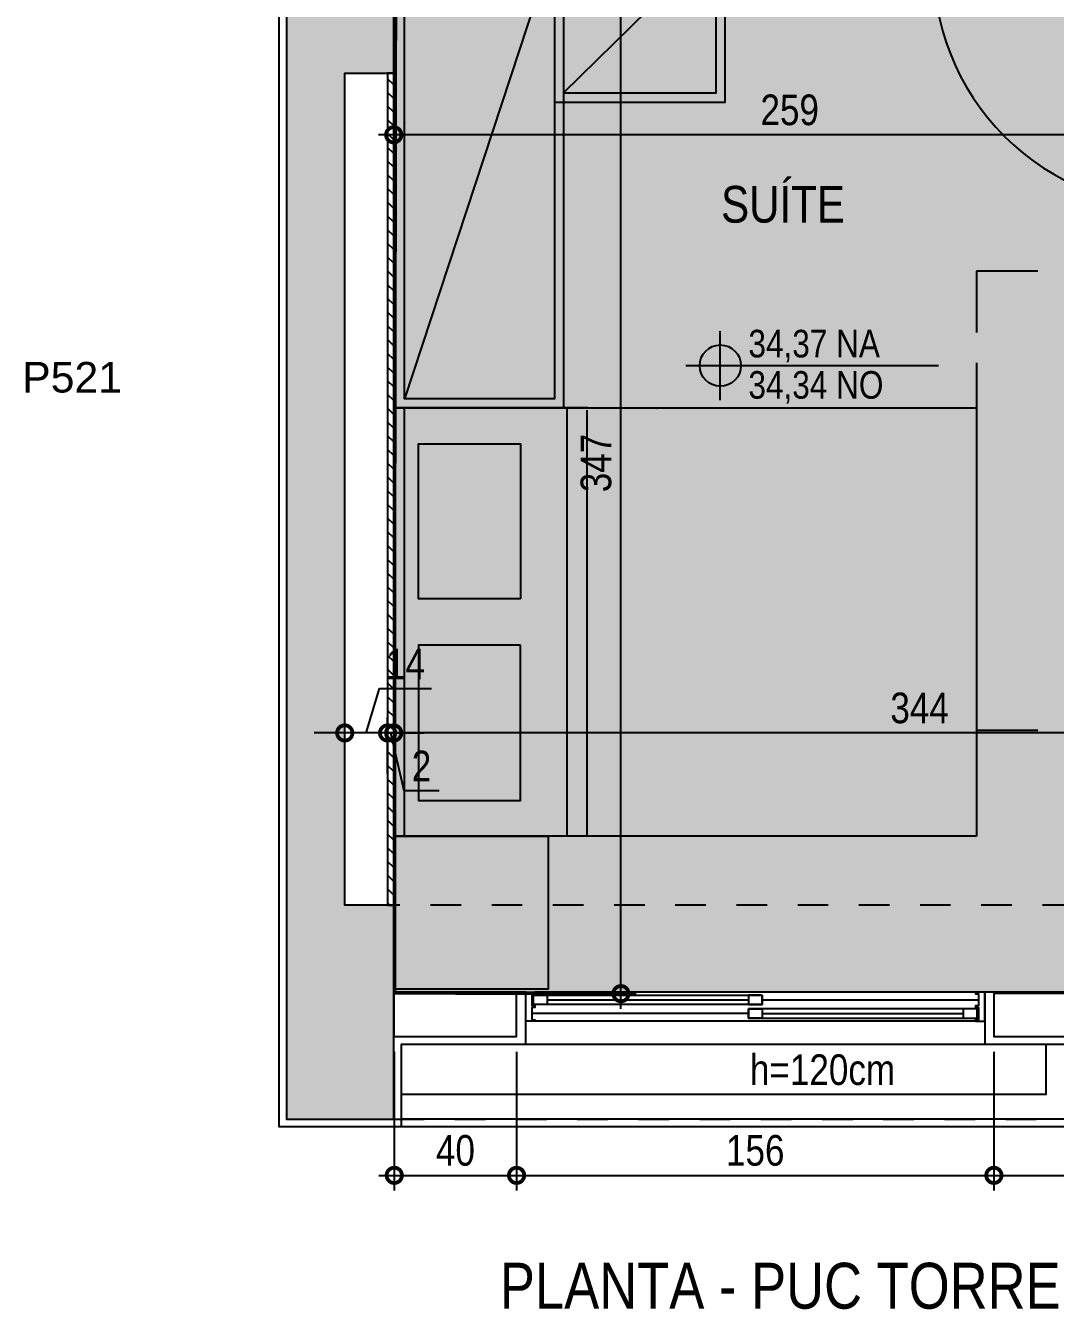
# Model space of a CAD drawing. Header units: metres. Extents: x -23 to 570, y -54 to 184.
# Drawn here: x -22.233 to -18.868, y -53.622 to -49.425 of the extents above; entities that cross this region are included whole.
import ezdxf
from ezdxf.enums import TextEntityAlignment as Align
from ezdxf.xclip import XClip

# ---------------------------------------------------------------- set-up
doc = ezdxf.new("R2010")
doc.units = ezdxf.units.M
doc.header["$XCLIPFRAME"] = 0
doc.header["$PDMODE"] = 35
doc.linetypes.add('DASHEDX2', pattern=[1.5, 1, -0.5])
doc.linetypes.add('PUC$0$DASHEDX2', pattern=[1.5, 1, -0.5])
for name, color, linetype in [('1', 232, 'DASHEDX2'), ('4', 2, 'Continuous'), ('9', 232, 'Continuous'), ('ARQ-DIM', 2, 'Continuous'), ('ARQ-SIM', 1, 'Continuous'), ('ARQ-TXT', 2, 'Continuous'), ('PUC$0$ARQ-ALV ACAB', 4, 'Continuous'), ('PUC$0$ARQ-ALV OSSO', 5, 'Continuous'), ('PUC$0$ARQ-AUX', 7, 'Continuous'), ('PUC$0$ARQ-AUX1 @ 1', 1, 'Continuous'), ('PUC$0$ARQ-AUX2', 2, 'Continuous'), ('PUC$0$ARQ-CAX @ 1', 1, 'Continuous'), ('PUC$0$ARQ-ENCH', 1, 'Continuous'), ('PUC$0$ARQ-MOB', 7, 'Continuous'), ('PUC$0$ARQ-PRJ', 7, 'PUC$0$DASHEDX2')]:
    doc.layers.add(name, color=color, linetype=linetype)
doc.layers.add('PUC$0$ARQ-FORRO', color=9, linetype='Continuous', lineweight=5)
doc.styles.add('Adesa', font='ARIALN.TTF')
doc.styles.get("Standard").update_dxf_attribs({"font": 'arial.ttf'})
doc.dimstyles.new('ADESA 1-0050', dxfattribs={"dimtxt": 0.1, "dimasz": 0.1, "dimexe": 0.05, "dimexo": 0.05, "dimgap": 0.03, "dimtad": 1, "dimdec": 1, "dimlfac": 100, "dimzin": 12, "dimtxsty": 'Adesa', "dimblk": 'DOTSMALL', "dimcen": 1, "dimdle": 0.05, "dimclrd": 1, "dimclre": 1, "dimclrt": 256, "dimazin": 3, "dimtm": 1e-09, "dimtfac": 1, "dimtdec": 1, "dimtmove": 1, "dimatfit": 0, "dimldrblk": 'DOTSMALL', "dimfxl": 0.8, "dimtvp": 2, "dimtolj": 1, "dimtzin": 0, "dimarcsym": 0})

# ---------------------------------------------------------------- blocks, each defined once
blk = doc.blocks.new('_DotSmall')
at = {"color": 0, "linetype": 'ByBlock', "const_width": 0.5}
blk.add_lwpolyline([(-0.0625, 0, 1), (0.0625, 0, 1)], format="xyb", close=True, dxfattribs=at)
blk = doc.blocks.new('*D539')
at = {"layer": 'ARQ-DIM', "color": 1, "lineweight": -2, "transparency": 16777216}
for p, q in [((-21.0301, -52.1557), (-21.0301, -51.6875)), ((-17.5925, -51.8662), (-17.5925, -51.6875)), ((-17.5425, -51.7375), (-21.0801, -51.7375))]:
    blk.add_line(p, q, dxfattribs=at)
at = {"layer": 'Defpoints', "color": 0, "transparency": 16777216}
for p in [(-21.0301, -51.7375), (-17.5925, -51.9162, 0), (-21.0301, -52.2057, 0)]:
    blk.add_point(p, dxfattribs=at)
at = {"layer": 'ARQ-DIM', "color": 1, "lineweight": -2, "transparency": 16777216, "xscale": 0.1, "yscale": 0.1, "zscale": 0.1, "rotation": 180}
blk.add_blockref('_DotSmall', (-21.0301, -51.7375), dxfattribs=at)
at = {"layer": 'ARQ-DIM', "color": 1, "lineweight": -2, "transparency": 16777216, "xscale": 0.1, "yscale": 0.1, "zscale": 0.1}
blk.add_blockref('_DotSmall', (-17.5925, -51.7375), dxfattribs=at)
at = {"layer": 'ARQ-DIM', "transparency": 16777216, "insert": (-19.3113, -51.6564), "char_height": 0.1, "attachment_point": 5, "style": 'Adesa'}
blk.add_mtext('\\A1;344', dxfattribs=at)
blk = doc.blocks.new('*D556')
at = {"layer": 'ARQ-DIM', "color": 1, "lineweight": -2, "transparency": 16777216}
for p, q in [((-20.2874, -52.6399), (-20.2874, -49.07)), ((-20.8282, -49.12), (-20.2374, -49.12)), ((-20.8282, -52.5899), (-20.2374, -52.5899))]:
    blk.add_line(p, q, dxfattribs=at)
at = {"layer": 'Defpoints', "color": 0, "transparency": 16777216}
for p in [(-20.8782, -49.12), (-20.2874, -49.12), (-20.8782, -52.5899, 0)]:
    blk.add_point(p, dxfattribs=at)
at = {"layer": 'ARQ-DIM', "color": 1, "lineweight": -2, "transparency": 16777216, "xscale": 0.1, "yscale": 0.1, "zscale": 0.1}
for p, rotation in [((-20.2874, -49.12), 90), ((-20.2874, -52.5899), 270)]:
    blk.add_blockref('_DotSmall', p, dxfattribs=dict(at, rotation=rotation))
at = {"layer": 'ARQ-DIM', "transparency": 16777216, "insert": (-20.3685, -50.8549), "char_height": 0.1, "attachment_point": 5, "rotation": 90, "style": 'Adesa'}
blk.add_mtext('\\A1;347', dxfattribs=at)
blk = doc.blocks.new('*D568')
at = {"layer": 'ARQ-DIM', "color": 1, "lineweight": -2, "transparency": 16777216}
for p, q in [((-21.0282, -52.7799), (-21.0282, -53.2339)), ((-20.6285, -52.7799), (-20.6285, -53.2339)), ((-21.0782, -53.1839), (-20.5785, -53.1839))]:
    blk.add_line(p, q, dxfattribs=at)
at = {"layer": 'Defpoints', "color": 0, "transparency": 16777216}
for p in [(-21.0282, -52.7299, 0), (-20.6285, -52.7299, 0), (-20.6285, -53.1839)]:
    blk.add_point(p, dxfattribs=at)
at = {"layer": 'ARQ-DIM', "color": 1, "lineweight": -2, "transparency": 16777216, "xscale": 0.1, "yscale": 0.1, "zscale": 0.1, "rotation": 180}
blk.add_blockref('_DotSmall', (-21.0282, -53.1839), dxfattribs=at)
at = {"layer": 'ARQ-DIM', "color": 1, "lineweight": -2, "transparency": 16777216, "xscale": 0.1, "yscale": 0.1, "zscale": 0.1}
blk.add_blockref('_DotSmall', (-20.6285, -53.1839), dxfattribs=at)
at = {"layer": 'ARQ-DIM', "transparency": 16777216, "insert": (-20.8283, -53.1028), "char_height": 0.1, "attachment_point": 5, "style": 'Adesa'}
blk.add_mtext('\\A1;40', dxfattribs=at)
blk = doc.blocks.new('*D569')
at = {"layer": 'ARQ-DIM', "color": 1, "lineweight": -2, "transparency": 16777216}
for p, q in [((-20.6285, -52.7799), (-20.6285, -53.2339)), ((-19.0685, -52.7795), (-19.0685, -53.2339)), ((-20.6785, -53.1839), (-19.0185, -53.1839))]:
    blk.add_line(p, q, dxfattribs=at)
at = {"layer": 'Defpoints', "color": 0, "transparency": 16777216}
for p in [(-20.6285, -52.7299, 0), (-19.0685, -52.7295, -0.0001), (-19.0685, -53.1839)]:
    blk.add_point(p, dxfattribs=at)
at = {"layer": 'ARQ-DIM', "color": 1, "lineweight": -2, "transparency": 16777216, "xscale": 0.1, "yscale": 0.1, "zscale": 0.1, "rotation": 180}
blk.add_blockref('_DotSmall', (-20.6285, -53.1839), dxfattribs=at)
at = {"layer": 'ARQ-DIM', "color": 1, "lineweight": -2, "transparency": 16777216, "xscale": 0.1, "yscale": 0.1, "zscale": 0.1}
blk.add_blockref('_DotSmall', (-19.0685, -53.1839), dxfattribs=at)
at = {"layer": 'ARQ-DIM', "transparency": 16777216, "insert": (-19.8485, -53.1028), "char_height": 0.1, "attachment_point": 5, "style": 'Adesa'}
blk.add_mtext('\\A1;156', dxfattribs=at)
blk = doc.blocks.new('*D570')
at = {"layer": 'ARQ-DIM', "color": 1, "lineweight": -2, "transparency": 16777216}
for p, q in [((-19.0685, -52.7795), (-19.0685, -53.2339)), ((-16.6885, -52.7795), (-16.6885, -53.2339)), ((-19.1185, -53.1839), (-16.6385, -53.1839))]:
    blk.add_line(p, q, dxfattribs=at)
at = {"layer": 'Defpoints', "color": 0, "transparency": 16777216}
for p in [(-19.0685, -52.7295, -0.0001), (-16.6885, -52.7295, -0.0001), (-16.6885, -53.1839)]:
    blk.add_point(p, dxfattribs=at)
at = {"layer": 'ARQ-DIM', "color": 1, "lineweight": -2, "transparency": 16777216, "xscale": 0.1, "yscale": 0.1, "zscale": 0.1, "rotation": 180}
blk.add_blockref('_DotSmall', (-19.0685, -53.1839), dxfattribs=at)
at = {"layer": 'ARQ-DIM', "color": 1, "lineweight": -2, "transparency": 16777216, "xscale": 0.1, "yscale": 0.1, "zscale": 0.1}
blk.add_blockref('_DotSmall', (-16.6885, -53.1839), dxfattribs=at)
at = {"layer": 'ARQ-DIM', "transparency": 16777216, "insert": (-17.8785, -53.1028), "char_height": 0.1, "attachment_point": 5, "style": 'Adesa'}
blk.add_mtext('\\A1;238', dxfattribs=at)
blk = doc.blocks.new('*D573')
at = {"layer": 'ARQ-DIM', "color": 1, "lineweight": -2, "transparency": 16777216}
for p, q in [((-21.05, -51.8716), (-21.05, -51.6875)), ((-21.0301, -51.8716), (-21.0301, -51.6875)), ((-21.05, -51.7375), (-21.15, -51.7375)), ((-21.0301, -51.7375), (-21.05, -51.7375)), ((-21.0301, -51.7375), (-21.05, -51.7375)), ((-21.04, -51.7375), (-20.9965, -51.9258)), ((-21.0301, -51.7375), (-20.9301, -51.7375)), ((-20.9965, -51.9258), (-20.882, -51.9258))]:
    blk.add_line(p, q, dxfattribs=at)
at = {"layer": 'Defpoints', "color": 0, "transparency": 16777216}
for p in [(-21.05, -51.7375), (-21.05, -51.9216, 0), (-21.0301, -51.9216)]:
    blk.add_point(p, dxfattribs=at)
at = {"layer": 'ARQ-DIM', "color": 1, "lineweight": -2, "transparency": 16777216, "xscale": 0.1, "yscale": 0.1, "zscale": 0.1}
blk.add_blockref('_DotSmall', (-21.05, -51.7375), dxfattribs=at)
at = {"layer": 'ARQ-DIM', "color": 1, "lineweight": -2, "transparency": 16777216, "xscale": 0.1, "yscale": 0.1, "zscale": 0.1, "rotation": 180}
blk.add_blockref('_DotSmall', (-21.0301, -51.7375), dxfattribs=at)
at = {"layer": 'ARQ-DIM', "transparency": 16777216, "insert": (-20.9392, -51.8456), "char_height": 0.1, "attachment_point": 5, "style": 'Adesa'}
blk.add_mtext('\\A1;2', dxfattribs=at)
blk = doc.blocks.new('*D574')
at = {"layer": 'ARQ-DIM', "color": 1, "lineweight": -2, "transparency": 16777216}
for p, q in [((-21.12, -51.7375), (-21.0764, -51.5923)), ((-21.0764, -51.5923), (-20.9069, -51.5923)), ((-21.19, -51.9159), (-21.19, -51.6875)), ((-21.05, -51.8216), (-21.05, -51.6875)), ((-21.19, -51.7375), (-21.29, -51.7375)), ((-21.05, -51.7375), (-21.19, -51.7375)), ((-21.05, -51.7375), (-21.19, -51.7375)), ((-21.05, -51.7375), (-20.95, -51.7375))]:
    blk.add_line(p, q, dxfattribs=at)
at = {"layer": 'Defpoints', "color": 0, "transparency": 16777216}
for p in [(-21.19, -51.7375), (-21.05, -51.8716), (-21.19, -51.9659, 0)]:
    blk.add_point(p, dxfattribs=at)
at = {"layer": 'ARQ-DIM', "color": 1, "lineweight": -2, "transparency": 16777216, "xscale": 0.1, "yscale": 0.1, "zscale": 0.1}
blk.add_blockref('_DotSmall', (-21.19, -51.7375), dxfattribs=at)
at = {"layer": 'ARQ-DIM', "color": 1, "lineweight": -2, "transparency": 16777216, "xscale": 0.1, "yscale": 0.1, "zscale": 0.1, "rotation": 180}
blk.add_blockref('_DotSmall', (-21.05, -51.7375), dxfattribs=at)
at = {"layer": 'ARQ-DIM', "transparency": 16777216, "insert": (-20.9917, -51.5121), "char_height": 0.1, "attachment_point": 5, "style": 'Adesa'}
blk.add_mtext('\\A1;14', dxfattribs=at)
blk = doc.blocks.new('*D579')
at = {"layer": 'ARQ-DIM', "color": 1, "lineweight": -2, "transparency": 16777216}
for p, q in [((-21.03, -49.9001), (-21.03, -49.732)), ((-18.4416, -49.9002), (-18.4416, -49.732)), ((-18.3916, -49.782), (-21.08, -49.782))]:
    blk.add_line(p, q, dxfattribs=at)
at = {"layer": 'Defpoints', "color": 0, "transparency": 16777216}
for p in [(-21.03, -49.782), (-21.03, -49.9501, 0), (-18.4416, -49.9502, 0)]:
    blk.add_point(p, dxfattribs=at)
at = {"layer": 'ARQ-DIM', "color": 1, "lineweight": -2, "transparency": 16777216, "xscale": 0.1, "yscale": 0.1, "zscale": 0.1, "rotation": 180}
blk.add_blockref('_DotSmall', (-21.03, -49.782), dxfattribs=at)
at = {"layer": 'ARQ-DIM', "color": 1, "lineweight": -2, "transparency": 16777216, "xscale": 0.1, "yscale": 0.1, "zscale": 0.1}
blk.add_blockref('_DotSmall', (-18.4416, -49.782), dxfattribs=at)
at = {"layer": 'ARQ-DIM', "transparency": 16777216, "insert": (-19.7358, -49.701), "char_height": 0.1, "attachment_point": 5, "style": 'Adesa'}
blk.add_mtext('\\A1;259', dxfattribs=at)
blk = doc.blocks.new('NipAcOs')
at = {"layer": 'ARQ-SIM'}
h = blk.add_hatch(color=256, dxfattribs=at)
h.dxf.hatch_style = 1
h.paths.add_polyline_path([(0, 0.15, 0.414214), (-0.15, 0), (0, 0)])
h.paths.add_polyline_path([(0.15, 0), (0, 0), (0, -0.15, 0.414214)])
for p, q in [((0, -0.25), (0, 0.25)), ((-0.25, 0), (0.15, 0)), ((0.15, 0), (1.5834, 0))]:
    blk.add_line(p, q, dxfattribs=at)
blk.add_circle((0, 0), 0.15, dxfattribs=at)
at = {"style": 'Adesa'}
for p in [(0.204, 0.06), (0.204, -0.24)]:
    blk.add_attdef('000,00', p, '', height=0.2, dxfattribs=at)
blk = doc.blocks.new('*U2429')
at = {"color": 0, "linetype": 'ByBlock', "ltscale": 0.5}
for points in [[(0.02, -0.045), (0.03, -0.045), (0.03, -0.05), (0.02, -0.05), (0.02, -0.09), (0.03, -0.09), (0.03, -0.095), (0.02, -0.095), (0.02, -0.09), (0.03, -0.09), (0.03, -0.095), (0, -0.095), (0, 0), (0.03, 0), (0.03, -0.005), (0.02, -0.005), (0.02, -0.045)], [(1.48, -0.045), (1.47, -0.045), (1.47, -0.05), (1.48, -0.05), (1.48, -0.09), (1.47, -0.09), (1.47, -0.095), (1.48, -0.095), (1.48, -0.09), (1.47, -0.09), (1.47, -0.095), (1.5, -0.095), (1.5, 0), (1.47, 0), (1.47, -0.005), (1.48, -0.005), (1.48, -0.045)], [(0.025, -0.01), (0.07, -0.01), (0.07, -0.04), (0.025, -0.04)], [(0.7725, -0.01), (0.7275, -0.01), (0.7275, -0.04), (0.7725, -0.04)], [(0.7275, -0.055), (0.7725, -0.055), (0.7725, -0.085), (0.7275, -0.085)], [(1.475, -0.055), (1.43, -0.055), (1.43, -0.085), (1.475, -0.085)]]:
    blk.add_lwpolyline(points, close=True, dxfattribs=at)
at = {"color": 8, "linetype": 'ByBlock', "ltscale": 0.5}
for points in [[(1.47, 0), (0.03, 0)], [(0.7725, -0.025), (1.48, -0.025)], [(0.7275, -0.07), (0.02, -0.07)], [(1.47, -0.095), (0.03, -0.095)]]:
    blk.add_lwpolyline(points, dxfattribs=at)
at = {"color": 7, "linetype": 'ByBlock', "ltscale": 0.5}
for points in [[(0.7725, -0.01), (0.7725, -0.04), (0.025, -0.04), (0.025, -0.01)], [(0.7275, -0.055), (0.7275, -0.085), (1.475, -0.085), (1.475, -0.055)]]:
    blk.add_lwpolyline(points, close=True, dxfattribs=at)
for points in [[(0.07, -0.025), (0.7275, -0.025)], [(0.7725, -0.07), (1.43, -0.07)]]:
    blk.add_lwpolyline(points, dxfattribs=at)
blk = doc.blocks.new('PUC$0$pl apto tipo 1 puc')
at = {"layer": 'PUC$0$ARQ-ENCH'}
h = blk.add_hatch(dxfattribs=at)
h.set_pattern_fill('ANSI31', color=256, scale=0.01)
h.set_pattern_definition([(45, (-5.211504, -0.972003), (-0.02245064, 0.02245064), [])])
h.paths.add_polyline_path([(-36.3932, 2.3), (-36.3733, 2.3), (-36.3733, -0.42), (-36.3932, -0.42)])
at = {"layer": 'PUC$0$ARQ-ALV ACAB'}
for points, elevation in [([(-36.7482, -1.2276), (-36.7482, 2.7942), (-36.7482, 2.7942), (-36.7482, 3.0243), (-36.3482, 3.0243), (-36.3482, 2.7549), (-35.9417, 2.7549), (-35.9417, 2.585), (-36.3682, 2.585)], 0), ([(-32.3866, 2.5845), (-34.4417, 2.5845), (-34.4417, 2.7545), (-32.0017, 2.7547), (-32.0017, 2.5747), (-32.2266, 2.5745)], -0.0001), ([(-36.3682, -0.875), (-36.3682, 2.585)], 0)]:
    blk.add_lwpolyline(points, dxfattribs=dict(at, elevation=elevation))
at = {"layer": 'PUC$0$ARQ-ALV OSSO', "elevation": 0}
blk.add_lwpolyline([(-36.3732, 2.5899), (-36.3732, 2.7299), (-35.9717, 2.7299), (-35.9717, 2.5899), (-36.0074, 2.5899)], close=True, dxfattribs=at)
at = {"layer": 'PUC$0$ARQ-ALV OSSO'}
for points, elevation in [([(-32.3816, 2.5895), (-34.4117, 2.5895), (-34.4117, 2.7295), (-32.0317, 2.7297), (-32.0317, 2.5897), (-32.2416, 2.5895)], -0.0001), ([(-36.3932, -0.42), (-36.3932, 2.3)], 0)]:
    blk.add_lwpolyline(points, dxfattribs=dict(at, elevation=elevation))
at = {"layer": 'PUC$0$ARQ-AUX', "elevation": 0}
blk.add_lwpolyline([(-35.9417, 2.7549), (-34.4417, 2.7545)], dxfattribs=at)
at = {"layer": 'PUC$0$ARQ-ENCH', "elevation": 0}
blk.add_lwpolyline([(-36.3932, 2.3), (-36.3733, 2.3), (-36.3733, -0.42), (-36.3932, -0.42)], close=True, dxfattribs=at)
at = {"layer": 'PUC$0$ARQ-AUX1 @ 1', "xscale": -1, "rotation": 180}
blk.add_blockref('*U2429', (-35.9417, 2.585, 0), dxfattribs=at)
blk = doc.blocks.new('*U2444')
for points in [[(-0.045, 0.01), (0.005, 0.01), (0.005, 0), (-0.045, 0)], [(0.865, 0.01), (0.815, 0.01), (0.815, 0), (0.865, 0)], [(-0.055, -0.16), (-0.005, -0.16), (-0.005, -0.15), (-0.055, -0.15)], [(0, -0.15), (0, -0.97), (0.03, -0.97), (0.03, -0.15)], [(0.875, -0.16), (0.825, -0.16), (0.825, -0.15), (0.875, -0.15)]]:
    blk.add_lwpolyline(points, close=True)
for points in [[(-0.04, -0.15), (0, -0.15), (0, -0.12), (0.01, -0.12), (0.01, 0), (-0.025, 0), (-0.025, -0.15)], [(0.86, -0.15), (0.82, -0.15), (0.82, -0.12), (0.81, -0.12), (0.81, 0), (0.845, 0), (0.845, -0.15)]]:
    blk.add_lwpolyline(points)
at = {"layer": 'PUC$0$ARQ-PRJ'}
blk.add_arc((0.0237, -0.1737), 0.7967, 268.2986, 1.7014, dxfattribs=at)
blk = doc.blocks.new('*U2465')
at = {"layer": 'PUC$0$ARQ-MOB'}
for p, q in [((-0.7, -0.6292), (-0.7, 0)), ((-0.7, 0), (0.7, 0)), ((0.7, -0.6291), (0.7, 0)), ((0.7, -0.03), (-0.7, -0.03)), ((0.7, -0.5621), (-0.7, -0.562)), ((0.7, -0.6273), (-0.693, -0.6273)), ((-0.6992, -0.8531), (-0.6987, -0.8534)), ((-0.675, -1.9), (0.675, -1.9))]:
    blk.add_line(p, q, dxfattribs=at)
at = {"layer": 'PUC$0$ARQ-MOB', "flags": 128}
for points in [[(0.7, -1.9), (0.7, 0), (-0.7, 0), (-0.7, -1.9)], [(0.7, -1.9001), (0.7, -0.0001), (-0.7, -0.0001), (-0.7, -1.9001)], [(-0.0756, -0.4095), (-0.0756, -0.0762), (-0.5831, -0.0762), (-0.5831, -0.4095)], [(-0.0756, -0.4096), (-0.0756, -0.0763), (-0.5831, -0.0763), (-0.5831, -0.4096)], [(0.0756, -0.4095), (0.0756, -0.0762), (0.5831, -0.0762), (0.5831, -0.4095)], [(0.0756, -0.4096), (0.0756, -0.0763), (0.5831, -0.0763), (0.5831, -0.4096)]]:
    blk.add_lwpolyline(points, close=True, dxfattribs=at)
at = {"layer": 'PUC$0$ARQ-MOB'}
blk.add_lwpolyline([(0.7, -0.5001), (1.2, -0.5001), (1.2, -0.0001), (0.7, -0.0001)], close=True, dxfattribs=at)
blk = doc.blocks.new('*U2500')
at = {"flags": 128}
for points in [[(1.55, 0), (1.55, 0.55), (0, 0.55), (0, 0)], [(1.52, 0.03), (1.52, 0.52), (0.03, 0.52), (0.03, 0.03)]]:
    blk.add_lwpolyline(points, close=True, dxfattribs=at)
blk.add_lwpolyline([(1.52, 0.52), (0.03, 0.03)], dxfattribs=at)
blk = doc.blocks.new('*U2503')
at = {"flags": 128}
for points in [[(0.5583, 0), (0.5583, 0.55), (0, 0.55), (0, 0)], [(0.5283, 0.03), (0.5283, 0.52), (0.03, 0.52), (0.03, 0.03)]]:
    blk.add_lwpolyline(points, close=True, dxfattribs=at)
blk.add_lwpolyline([(0.5283, 0.52), (0.03, 0.03)], dxfattribs=at)
blk = doc.blocks.new('PUC$0$layout pcd puc 1')
at = {"layer": 'PUC$0$ARQ-MOB'}
for name, p, xscale, rotation in [('*U2500', (0.0001, 1.9), -1, 270), ('*U2465', (-0.0001, 1.2), -1.000000000000001, 90)]:
    blk.add_blockref(name, p, dxfattribs=dict(at, xscale=xscale, rotation=rotation))
at = {"layer": 'PUC$0$ARQ-MOB', "rotation": 180}
blk.add_blockref('*U2503', (1.0784, 3.45, 0), dxfattribs=at)
blk = doc.blocks.new('PUC$0$pl forro pcd 1')
at = {"layer": 'PUC$0$ARQ-FORRO'}
h = blk.add_hatch(color=256, dxfattribs=at)
h.dxf.hatch_style = 1
h.paths.add_polyline_path([(0.0049, -0.0016), (2.5783, 0), (2.5783, -1.103), (3.4261, -1.103), (3.4287, -3.4595), (-0.0001, -3.46)])
at = {"layer": 'PUC$0$ARQ-FORRO', "elevation": 0}
blk.add_lwpolyline([(0.0049, -0.0016), (2.5783, 0), (2.5783, -1.103), (3.4261, -1.103), (3.4287, -3.4595), (-0.0001, -3.46)], close=True, dxfattribs=at)
blk = doc.blocks.new('PUC')
at = {"layer": 'PUC$0$ARQ-ALV ACAB', "elevation": 0.0001}
blk.add_lwpolyline([(-13.8378, -53.0251), (-21.005, -53.025)], dxfattribs=at)
at = {"layer": 'PUC$0$ARQ-AUX2', "elevation": 0}
for points in [[(-18.8184, -52.7545), (-18.8184, -53), (-21.005, -53)], [(-18.8984, -52.7545), (-18.8984, -52.92), (-21.005, -52.92)]]:
    blk.add_lwpolyline(points, dxfattribs=at)
at = {"layer": 'PUC$0$ARQ-PRJ', "ltscale": 0.2, "elevation": 0}
blk.add_lwpolyline([(-18.325, -50.228), (-19.125, -50.228), (-19.125, -51.728), (-18.325, -51.728, 0.533333)], format="xyb", close=True, dxfattribs=at)
at = {"layer": 'PUC$0$ARQ-ALV OSSO', "xscale": -1, "rotation": 180}
blk.add_blockref('PUC$0$pl apto tipo 1 puc', (15.3432, -50), dxfattribs=at)
at = {"layer": 'PUC$0$ARQ-CAX @ 1', "rotation": 270}
blk.add_blockref('*U2444', (-18.2966, -49.2), dxfattribs=at)
at = {"layer": 'PUC$0$ARQ-FORRO'}
blk.add_blockref('PUC$0$pl forro pcd 1', (-21.0249, -49.125, 0), dxfattribs=at)
at = {"layer": 'PUC$0$ARQ-MOB'}
blk.add_blockref('PUC$0$layout pcd puc 1', (-21.025, -52.5749, 0), dxfattribs=at)
blk = doc.blocks.new('est-lo-07-6sb-r00')
at = {"layer": '4'}
h = blk.add_hatch(color=8, dxfattribs=at)
h.dxf.hatch_style = 1
h.paths.add_polyline_path([(213.004314, 592.98646), (232.004314, 592.98646), (232.004314, 743.98646), (213.004314, 743.98646)], flags=17)
h.paths.add_polyline_path([(517.003016, 942.98646), (353.003016, 942.98646), (353.003016, 923.986062), (498.003016, 923.986062), (498.003016, 465.008359), (498.003039, 465.008359), (498.003039, 450.008359), (498.003039, 395.98646), (517.003016, 395.98646)])
h.paths.add_polyline_path([(3672.003309, 253.001099), (3672.003309, 388.001099), (3637.003309, 388.001099), (3637.003309, 253.001099)])
h.paths.add_polyline_path([(3637.003309, 942.98646), (3637.003194, 872.98646), (3653.003309, 872.98646), (3653.003309, 599.001099), (3637.003309, 599.001099), (3637.003309, 539.001099), (3672.003309, 539.001099), (3672.003309, 942.98646)])
h.paths.add_polyline_path([(3672.003424, 102.001099), (3637.003309, 102.001099), (3637.003309, 42.001099), (3653.003307, 42.001099), (3653.003307, -229.998901), (3637.003309, -229.998901), (3637.003309, -299.998901), (3672.003424, -299.998901)])
h.paths.add_polyline_path([(3075.003309, -299.999844), (3110.003309, -299.999844), (3110.003309, -199.999844), (3075.003309, -199.999844)])
h.paths.add_polyline_path([(3075.003309, 270.500177), (3110.003309, 270.500177), (3110.003309, 370.500177), (3075.003309, 370.500177)])
h.paths.add_polyline_path([(520.003309, 942.98646), (520.003309, 395.98646), (555.003309, 395.98646), (555.003309, 451.98646), (539.003309, 451.98646), (539.003309, 872.98646), (555.003309, 872.98646), (555.003309, 942.98646)])
h.paths.add_polyline_path([(-2102.995138, 253.000177), (-2102.995138, 388.000177), (-2137.995138, 388.000177), (-2137.995138, 253.000177)])
h.paths.add_polyline_path([(-2137.995138, 101.999935), (-2137.995138, -299.999844), (-2102.995138, -299.999844), (-2102.995138, -229.999844), (-2118.995138, -229.999844), (-2118.995138, 41.999935), (-2102.995138, 41.999935), (-2102.995138, 101.999935)])
h.paths.add_polyline_path([(-2137.995141, 942.98646), (-2137.995141, 538.988972), (-2102.995141, 538.988972), (-2102.995141, 598.988972), (-2118.995141, 598.988972), (-2118.995141, 872.98646), (-2102.995141, 872.98646), (-2102.995141, 942.98646)])
h.paths.add_polyline_path([(520.003309, 245.003526), (520.003309, -299.999844), (555.003309, -299.999844), (555.003309, -229.999844), (539.003309, -229.999844), (539.003309, 185.003526), (555.003309, 185.003526), (555.003309, 245.003526)])
h.paths.add_polyline_path([(-34.995574, 942.98646), (-34.995574, 872.98646), (-18.995574, 872.98646), (-18.995574, 455.98646), (-34.995574, 455.98646), (-34.995574, 395.98646), (232.004426, 395.98646), (232.004426, 481.98646), (213.004426, 481.98646), (213.004426, 414.98646), (0.004426, 414.98646), (0.004426, 923.98646), (213.004426, 923.98646), (213.004426, 854.98646), (232.004426, 854.98646), (232.004426, 923.98646), (252.004426, 923.98646), (252.004426, 942.98646)])
h.paths.add_polyline_path([(3075.003309, 842.98646), (3110.003309, 842.98646), (3110.003309, 942.98646), (3075.003309, 942.98646)])
h.paths.add_polyline_path([(2530.003309, -299.999844), (2570.003309, -299.999844), (2570.003309, -199.999844), (2530.003309, -199.999844)])
h.paths.add_polyline_path([(2530.003309, 145.003526), (2570.003309, 145.003526), (2570.003309, 245.003526), (2530.003309, 245.003526)])
h.paths.add_polyline_path([(2530.003309, 395.98646), (2570.003309, 395.98646), (2570.003309, 495.98646), (2530.003309, 495.98646)])
h.paths.add_polyline_path([(2530.003309, 842.98646), (2570.003309, 842.98646), (2570.003309, 942.98646), (2530.003309, 942.98646)])
h.paths.add_polyline_path([(1995.003309, -299.999844), (2030.003309, -299.999844), (2030.003309, -199.999844), (1995.003309, -199.999844)])
h.paths.add_polyline_path([(1995.003309, 145.003526), (2030.003309, 145.003526), (2030.003309, 245.003526), (1995.003309, 245.003526)])
h.paths.add_polyline_path([(1995.003309, 395.98646), (2030.003309, 395.98646), (2030.003309, 495.98646), (1995.003309, 495.98646)])
h.paths.add_polyline_path([(1995.003309, 842.98646), (2030.003309, 842.98646), (2030.003309, 942.98646), (1995.003309, 942.98646)])
h.paths.add_polyline_path([(1460.003309, -299.999844), (1495.003309, -299.999844), (1495.003309, -199.999844), (1460.003309, -199.999844)])
h.paths.add_polyline_path([(1460.003309, 145.003526), (1495.003309, 145.003526), (1495.003309, 245.003526), (1460.003309, 245.003526)])
h.paths.add_polyline_path([(1460.176641, 395.98646), (1495.176641, 395.98646), (1495.176641, 495.98646), (1460.176641, 495.98646)])
h.paths.add_polyline_path([(1460.003309, 842.98646), (1495.003309, 842.98646), (1495.003309, 942.98646), (1460.003309, 942.98646)])
h.paths.add_polyline_path([(925.003309, -299.999844), (960.003309, -299.999844), (960.003309, -199.999844), (925.003309, -199.999844)])
h.paths.add_polyline_path([(925.003309, 145.003526), (960.003309, 145.003526), (960.003309, 245.003526), (925.003309, 245.003526)])
h.paths.add_polyline_path([(925.003309, 395.98646), (960.003309, 395.98646), (960.003309, 495.98646), (925.003309, 495.98646)])
h.paths.add_polyline_path([(925.003309, 842.98646), (960.003309, 842.98646), (960.003309, 942.98646), (925.003309, 942.98646)])
h.paths.add_polyline_path([(-1582.999721, -299.999844), (-1547.999721, -299.999844), (-1547.999721, -199.999844), (-1582.999721, -199.999844)])
h.paths.add_polyline_path([(-500.999721, -299.999844), (-465.999721, -299.999844), (-465.999721, -199.999844), (-500.999721, -199.999844)])
h.paths.add_polyline_path([(-1042.999721, -299.999844), (-1002.999721, -299.999844), (-1002.999721, -199.999844), (-1042.999721, -199.999844)])
h.paths.add_polyline_path([(-500.999721, 145.003526), (-465.999721, 145.003526), (-465.999721, 245.003526), (-500.999721, 245.003526)])
h.paths.add_polyline_path([(-1042.999721, 145.003526), (-1002.999721, 145.003526), (-1002.999721, 245.003526), (-1042.999721, 245.003526)])
h.paths.add_polyline_path([(-500.999721, 395.98646), (-465.999721, 395.98646), (-465.999721, 495.98646), (-500.999721, 495.98646)])
h.paths.add_polyline_path([(-1042.999721, 395.98646), (-1002.999721, 395.98646), (-1002.999721, 495.98646), (-1042.999721, 495.98646)])
h.paths.add_polyline_path([(-1582.999721, 270.500177), (-1547.999721, 270.500177), (-1547.999721, 370.500177), (-1582.999721, 370.500177)])
h.paths.add_polyline_path([(-500.999721, 842.98646), (-465.999721, 842.98646), (-465.999721, 942.98646), (-500.999721, 942.98646)])
h.paths.add_polyline_path([(-1042.999721, 842.98646), (-1002.999721, 842.98646), (-1002.999721, 942.98646), (-1042.999721, 942.98646)])
h.paths.add_polyline_path([(-1582.999721, 842.98646), (-1547.999721, 842.98646), (-1547.999721, 942.98646), (-1582.999721, 942.98646)])
h.paths.add_polyline_path([(-35, 245.003526), (-35, 185.003526), (-19, 185.003526), (-19, -230), (-35, -230), (-35, -300), (517, -300), (517, 245), (498, 245), (498, -281), (0, -281), (0, -19), (255, -19), (255, 245.003526), (178.5, 245.003526), (178.5, 226.003526), (236, 226.003526), (236, 0), (0, 0), (0, 226.003526), (57.5, 226.003526), (57.5, 245.003526)])
at = {"layer": '1'}
for points in [[(-1740.97815, -229.999844), (-2102.995138, -229.999844)], [(-2102.995138, -299.999844), (-1724.370231, -299.999844)]]:
    blk.add_lwpolyline(points, dxfattribs=at)
at = {"layer": '4', "linetype": 'Continuous'}
blk.add_lwpolyline([(-2137.995138, 101.999935), (-2137.995138, -299.999844), (-2102.995138, -299.999844), (-2102.995138, -229.999844), (-2118.995138, -229.999844), (-2118.995138, 41.999935), (-2102.995138, 41.999935), (-2102.995138, 101.999935), (-2137.995138, 101.999935)], dxfattribs=at)
at = {"layer": '9', "linetype": 'Continuous'}
blk.add_text('P521', height=10, dxfattribs=at).set_placement((-2224.428959, -62.456217))

msp = doc.modelspace()

# ---------------------------------------------------------------- block references
msp.add_blockref('PUC', (0, 0))
at = {"linetype": 'Continuous'}
ref = msp.add_blockref('est-lo-07-6sb-r00', (0, -50), dxfattribs=dict(at, xscale=0.01, yscale=0.01, zscale=0.01))
XClip(ref).set_block_clipping_path([(-2376.9387453747, -332.406408919), (3843.2300762764, 424.4148867243)])
at = {"layer": 'ARQ-SIM'}
ref = msp.add_blockref('NipAcOs', (-19.9626, -50.5366, 0), dxfattribs=dict(at, xscale=0.45, yscale=0.45, zscale=0.45))
ref.add_attrib('000,00', '34,34 NO', (-19.8708, -50.6446, 0), dxfattribs={"layer": '0', "color": 2, "height": 0.09, "style": 'Adesa'})
ref.add_attrib('000,00', '34,37 NA', (-19.8708, -50.5096, 0), dxfattribs={"layer": '0', "color": 2, "height": 0.09, "style": 'Adesa'})

# ---------------------------------------------------------------- texts
at = {"layer": 'ARQ-TXT', "style": 'Adesa'}
for s, height, p in [('SUÍTE', 0.12, (-19.7577, -49.9944, 0)), ('SUÍTE', 0.12, (-19.7577, -49.9944, 0)), ('h=120cm', 0.1, (-19.6286, -52.8364, 0))]:
    msp.add_text(s, height=height, dxfattribs=at).set_placement(p, align=Align.MIDDLE)
at = {"layer": 'ARQ-TXT', "ltscale": 0.5, "style": 'Adesa'}
msp.add_text('PLANTA - PUC TORRE B - UNIDADES P.C.D.', height=0.15, dxfattribs=at).set_placement((-20.6831, -53.6197))

# ---------------------------------------------------------------- dimensions: what is measured, and where the dimension line sits
at = {"layer": 'ARQ-DIM'}
dim = msp.add_linear_dim(base=(-20.2874, -49.12), p1=(-20.8782, -52.5899, 0), p2=(-20.8782, -49.12), angle=270, dimstyle='ADESA 1-0050', dxfattribs=at)
dim.commit()
dim.dimension.update_dxf_attribs({"geometry": '*D556', "text_midpoint": (-20.3685, -50.8549)})
for base, p1, p2, picture, middle in [((-21.03, -49.782), (-18.4416, -49.9502, 0), (-21.03, -49.9501, 0), '*D579', (-19.7358, -49.701)), ((-21.0301, -51.7375), (-17.5925, -51.9162, 0), (-21.0301, -52.2057, 0), '*D539', (-19.3113, -51.6564)), ((-20.6285, -53.1839), (-21.0282, -52.7299, 0), (-20.6285, -52.7299, 0), '*D568', (-20.8283, -53.1028)), ((-19.0685, -53.1839), (-20.6285, -52.7299, 0), (-19.0685, -52.7295, -0.0001), '*D569', (-19.8485, -53.1028)), ((-16.6885, -53.1839), (-19.0685, -52.7295, -0.0001), (-16.6885, -52.7295, -0.0001), '*D570', (-17.8785, -53.1028))]:
    dim = msp.add_linear_dim(base=base, p1=p1, p2=p2, dimstyle='ADESA 1-0050', override={"dimdec": 0}, dxfattribs=at)
    dim.commit()
    dim.dimension.update_dxf_attribs({"geometry": picture, "text_midpoint": middle})
dim = msp.add_linear_dim(base=(-21.19, -51.7375), p1=(-21.05, -51.8716), p2=(-21.19, -51.9659, 0), dimstyle='ADESA 1-0050', dxfattribs=at)
dim.commit()
dim.dimension.update_dxf_attribs({"geometry": '*D574', "text_midpoint": (-21.0464, -51.5121)})
dim = msp.add_linear_dim(base=(-21.05, -51.7375), p1=(-21.0301, -51.9216), p2=(-21.05, -51.9216, 0), dimstyle='ADESA 1-0050', dxfattribs=at)
dim.commit()
dim.dimension.update_dxf_attribs({"geometry": '*D573', "text_midpoint": (-20.9665, -51.9258), "dimtype": 160})

doc.saveas('drawing.dxf')
